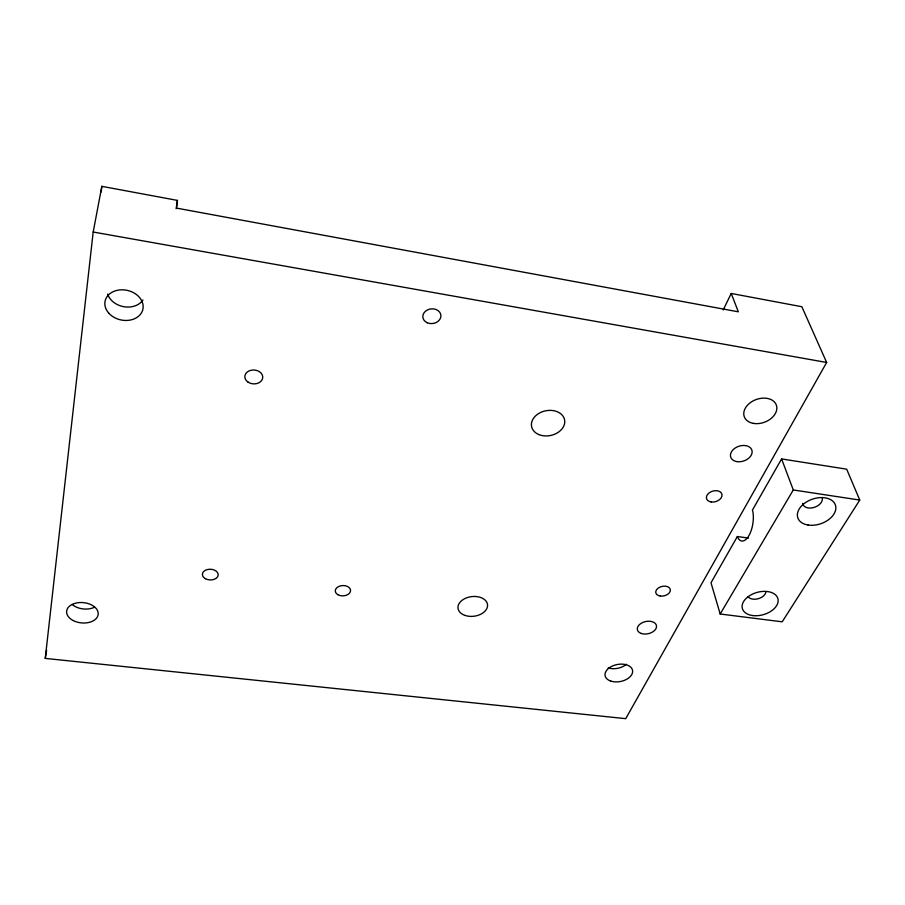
<?xml version="1.0" encoding="UTF-8"?>
<svg xmlns="http://www.w3.org/2000/svg" width="905" height="905" viewBox="0 0 905 905"><rect width="100%" height="100%" fill="white"/><g stroke="black" fill="none" stroke-linecap="round" stroke-linejoin="round"><path stroke-width="1.36" d="M45.25 658.399L93.192 232.019L101.835 186.34L177.437 200.401L176.566 208.116L738.333 311.818L731.217 293.458L801.853 306.727L826.65 362.464L625.728 718.661L45.25 658.399L46.619 650.197M101.19 191.962L101.835 186.34M176.124 208.761L177.437 200.401M723.197 309.951L731.217 293.458M737.371 536.507L711.002 582.763L720.188 614.009L782.203 621.814L859.75 500.058L846.673 469.175L781.592 458.926L752.451 510.058L753.028 512.547A19.118 8.473 -81.6 0 1 748.955 535.568A19.118 8.473 -81.6 0 1 738.242 538.418L737.371 536.507L748.469 538.079M720.188 614.009L793.289 489.967L781.592 458.926M793.289 489.967L859.75 500.058M93.192 232.019L826.65 362.464M626.452 664.247A13.858 8.665 -11.1 0 1 608.183 667.935M94.482 607.255A15.702 10.181 5.7 0 1 72.536 604.766M142.945 299.974A19.107 15.046 12.6 0 1 123.996 306.738A19.107 15.046 12.6 0 1 107.661 294.057M822.362 498.519A10.238 6.754 -19.1 0 1 813.222 507.66A10.238 6.754 -19.1 0 1 802.565 503.271M765.845 592.413A9.514 6.018 -15.8 0 1 757.632 598.884A9.514 6.018 -15.8 0 1 747.994 596.576M427.341 322.791A9.073 7.364 -6.7 0 0 440.916 315.845A9.073 7.364 -6.7 0 0 427.318 310.008A9.073 7.364 -6.7 0 0 427.341 322.791M248.061 382.125A8.96 6.935 3.7 0 0 262.62 378.358A8.96 6.935 3.7 0 0 250.719 370.337A8.96 6.935 3.7 0 0 248.061 382.125M205.345 578.668A7.919 5.351 2.2 0 0 218.105 575.569A7.919 5.351 2.2 0 0 207.403 569.55A7.919 5.351 2.2 0 0 205.345 578.668M337.791 594.653A7.647 5.159 -2.5 0 0 350.393 591.632A7.647 5.159 -2.5 0 0 340.619 585.84A7.647 5.159 -2.5 0 0 337.791 594.653M465.08 615.445A14.876 9.887 -7.1 0 0 487.569 605.637A14.876 9.887 -7.1 0 0 465.634 598.216A14.876 9.887 -7.1 0 0 465.08 615.445M538.871 434.581A16.844 12.591 -11.8 0 0 564.731 422.431A16.844 12.591 -11.8 0 0 540.613 412.465A16.844 12.591 -11.8 0 0 538.871 434.581M736.885 461.618A11.154 7.76 -18.4 0 0 752.089 451.007A11.154 7.76 -18.4 0 0 734.883 448.224A11.154 7.76 -18.4 0 0 736.885 461.618M753.424 423.393A17.059 12.082 -20.1 0 0 776.784 406.899A17.059 12.082 -20.1 0 0 750.72 402.374A17.059 12.082 -20.1 0 0 753.424 423.393M610.818 681.092A13.982 8.643 -11 0 0 632.595 672.211A13.982 8.643 -11 0 0 613.081 665.741A13.982 8.643 -11 0 0 610.818 681.092M641.215 633.443A9.774 6.222 -12.3 0 0 656.498 627.086A9.774 6.222 -12.3 0 0 643.003 622.369A9.774 6.222 -12.3 0 0 641.215 633.443M711.149 501.97A7.998 5.464 -16.5 0 0 721.975 494.503A7.998 5.464 -16.5 0 0 709.509 492.614A7.998 5.464 -16.5 0 0 711.149 501.97M660.356 596.078A7.444 4.842 -13.3 0 0 670.3 589.449A7.444 4.842 -13.3 0 0 658.489 587.899A7.444 4.842 -13.3 0 0 660.356 596.078M73.26 620.581A15.849 10.181 5.5 0 0 98.159 614.608A15.849 10.181 5.5 0 0 75.816 603.115A15.849 10.181 5.5 0 0 73.26 620.581M108.996 313.402A19.333 15.114 12.2 0 0 141.836 312.18A19.333 15.114 12.2 0 0 121.168 289.826A19.333 15.114 12.2 0 0 108.996 313.402M752.632 615.547A18.439 11.561 -15.6 0 0 778.085 599.483A18.439 11.561 -15.6 0 0 749.702 595.626A18.439 11.561 -15.6 0 0 752.632 615.547M808.097 525.036A19.853 12.975 -18.9 0 0 835.824 506.97A19.853 12.975 -18.9 0 0 805.936 502.298A19.853 12.975 -18.9 0 0 808.097 525.036"/></g></svg>
